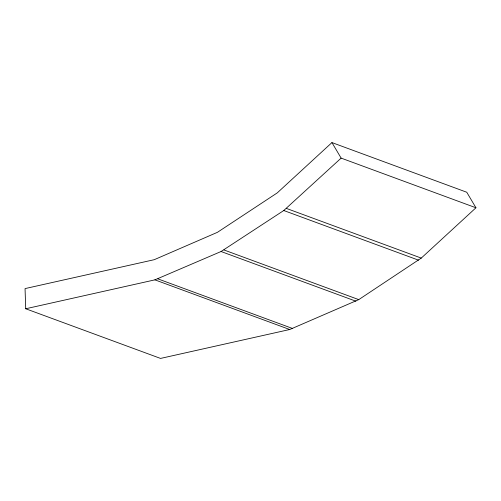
<?xml version="1.0" encoding="UTF-8"?>
<svg xmlns="http://www.w3.org/2000/svg" width="501" height="501" viewBox="0 0 501 501"><rect width="100%" height="100%" fill="white"/><g stroke="black" fill="none" stroke-linecap="round" stroke-linejoin="round"><path stroke-width="0.75" d="M331.944 142.578L277.253 192.891L217.415 232.332L154.239 259.693L25.05 288.595L25.72 308.76L160.539 358.422L289.722 329.514L358.754 299.623L421.266 258.09L475.95 207.777L466.757 192.24L331.944 142.578L341.131 158.109L475.95 207.777M25.72 308.76L154.909 279.852L221.066 251.515L283.773 210.52L341.131 158.109M286.447 208.429L421.266 258.09M283.773 210.52L418.592 260.182M223.934 249.955L358.754 299.623M221.066 251.515L355.879 301.182M157.89 278.875L292.703 328.543M154.909 279.852L289.722 329.514"/></g></svg>
